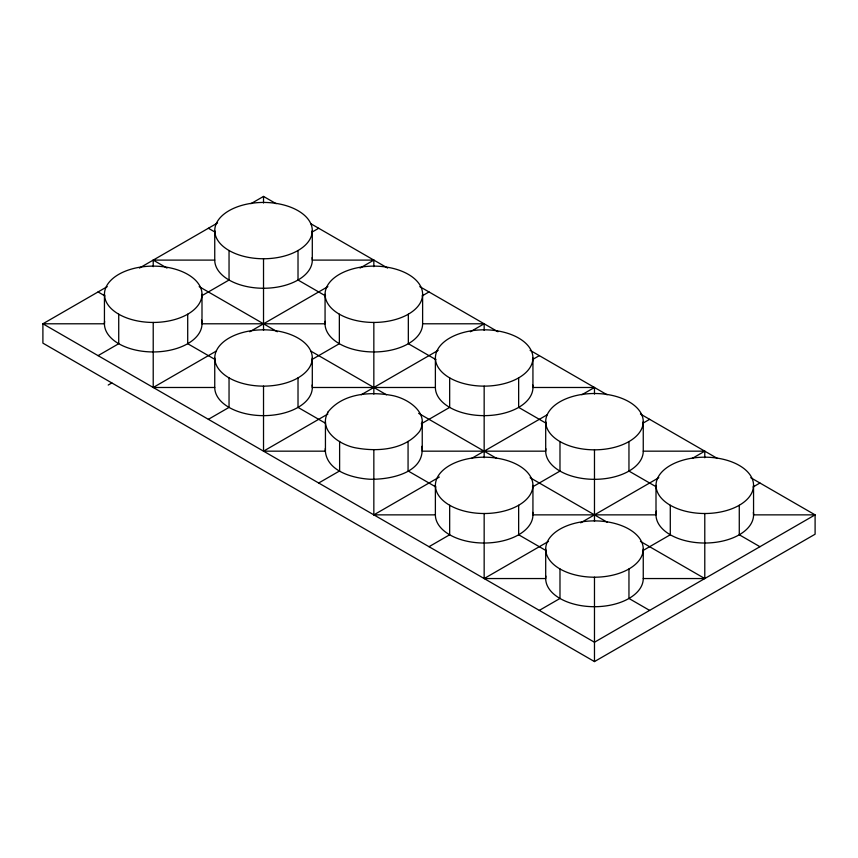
<?xml version="1.0" encoding="UTF-8"?>
<svg xmlns="http://www.w3.org/2000/svg" width="858" height="858" viewBox="0 0 858 858"><rect width="100%" height="100%" fill="white"/><g stroke="black" fill="none" stroke-linecap="round" stroke-linejoin="round"><path stroke-width="1.29" d="M107.25 286.636L42.9 323.788L42.9 343.136L594.476 661.582L815.1 534.212L815.1 514.864L750.75 477.702M139.425 268.061L217.567 222.951M250.89 203.711L263.524 196.418L276.169 203.711M98.059 355.641L118.726 343.704L118.726 314.2M201.48 295.924L229.043 280.019L229.043 250.504M311.797 232.239L318.683 228.26M108.226 385.038L111.851 382.947M153.217 322.447L153.217 387.484L216.42 350.997M249.742 331.756L327.874 286.636M360.049 268.061L373.841 260.103L373.841 266.677M208.376 419.326L229.043 407.389L229.043 377.885M311.797 359.609L339.35 343.704L339.35 314.2M422.115 295.924L429 291.945M263.524 386.132L263.524 451.169L327.874 414.017M361.207 394.777L438.191 350.332M470.366 331.756L484.159 323.788L484.159 330.373M318.683 483.011L339.618 470.935L339.618 441.42M421.289 423.777L449.667 407.389L449.667 377.885M532.421 359.609L539.317 355.641M373.841 449.603L373.841 514.864L439.339 477.048M471.514 458.472L547.361 414.682M581.831 394.777L594.476 387.484L594.476 394.058M429 546.707L449.667 534.77L449.667 505.265A48.777 28.164 0 0 1 471.535 458.151A48.777 28.164 0 0 1 531.274 492.642A48.777 28.164 0 0 1 449.667 505.265M532.421 486.99L559.984 471.085L559.984 441.58M642.739 423.305L649.624 419.326M484.159 513.513L484.159 578.549L548.509 541.398M580.684 522.822L658.826 477.702M692.149 458.472L704.783 451.169L704.783 457.754M539.317 610.392L559.984 598.466L559.984 568.951M642.739 550.686L670.291 534.77L670.291 505.265M753.056 486.99L759.941 483.011M153.217 266.677L153.217 260.103L214.747 260.103A48.777 28.164 0 0 0 265.648 288.234A48.777 28.164 0 0 0 312.119 257.657M373.841 260.103L312.301 260.103L312.301 230.598A48.777 28.164 0 0 0 239.135 206.21A48.777 28.164 0 0 0 239.135 254.987A48.777 28.164 0 0 0 312.301 230.598M325.246 321.342A48.777 28.164 0 0 0 371.718 351.93A48.777 28.164 0 0 0 422.619 323.788L484.159 323.788M153.217 387.484L214.747 387.484A48.777 28.164 0 0 0 265.648 415.615A48.777 28.164 0 0 0 312.119 385.027M532.754 385.027A48.777 28.164 0 0 1 486.282 415.615A48.777 28.164 0 0 1 435.381 387.484L312.301 387.484L312.301 357.979A48.777 28.164 0 0 0 239.135 333.59A48.777 28.164 0 0 0 239.135 382.357A48.777 28.164 0 0 0 312.301 357.979M594.476 387.484L532.936 387.484L532.936 357.979A48.777 28.164 0 0 0 459.77 333.59A48.777 28.164 0 0 0 459.77 382.357A48.777 28.164 0 0 0 532.936 357.979M263.524 451.169L325.439 451.169L325.439 421.664M545.881 448.723A48.777 28.164 0 0 0 592.352 479.3A48.777 28.164 0 0 0 643.253 451.169L704.783 451.169M373.841 514.864L435.381 514.864A48.777 28.164 0 0 0 486.282 542.996A48.777 28.164 0 0 0 532.754 512.408M484.159 578.549L545.699 578.549L545.699 549.045M545.881 576.104A48.777 28.164 0 0 0 592.352 606.681A48.777 28.164 0 0 0 643.253 578.549L704.783 578.549L704.783 513.513M310.639 223.616L387.634 268.061M419.809 286.636L497.951 331.756M530.126 350.332L607.11 394.777M640.433 414.017L717.427 458.472M208.376 228.26L215.261 232.239M325.579 295.924L298.016 280.019L298.016 250.504M435.885 359.609L408.333 343.704L408.333 314.2M546.203 423.305L518.65 407.389L518.65 377.885M656.52 486.99L628.957 471.085L628.957 441.58M759.941 546.707L739.274 534.77L739.274 505.265M153.217 260.103L166.999 268.061M199.174 286.636L277.316 331.756M310.639 350.997L386.486 394.777M418.661 413.352L496.793 458.472M530.126 477.702L607.11 522.157M640.433 541.398L704.783 578.549M98.059 291.945L104.944 295.924M215.261 359.609L187.709 343.704L187.709 314.2M325.3 423.144L298.016 407.389L298.016 377.885M435.885 486.99L408.065 470.935L408.065 441.42M546.203 550.686L518.65 534.77L518.65 505.265M649.624 610.392L628.957 598.466L628.957 568.951M421.9 446.342C425.461 473.069 389.35 479.901 369.476 479.214C351.662 478.035 325.032 470.559 325.257 448.648M753.56 485.349A48.777 28.164 0 0 1 680.394 509.738A48.777 28.164 0 0 1 680.394 460.961A48.777 28.164 0 0 1 753.56 485.349L753.56 514.864L815.1 514.864L594.476 642.234L42.9 323.788L104.44 323.788L104.44 294.283M656.005 485.349L656.005 514.864L532.936 514.864L532.936 485.349M643.253 421.664A48.777 28.164 0 0 1 570.087 446.053A48.777 28.164 0 0 1 570.087 397.275A48.777 28.164 0 0 1 643.253 421.664L643.253 451.169M643.253 549.045A48.777 28.164 0 0 1 570.087 573.434A48.777 28.164 0 0 1 570.087 524.656A48.777 28.164 0 0 1 643.253 549.045L643.253 578.549M594.476 449.828L594.476 521.439M594.476 577.198L594.476 661.582M545.699 421.664L545.699 451.169L422.243 451.169L422.243 421.664M484.159 386.132L484.159 457.754M435.381 357.979L435.381 387.484M435.381 485.349L435.381 514.864M422.619 294.283A48.777 28.164 0 0 1 349.453 318.672A48.777 28.164 0 0 1 349.453 269.895A48.777 28.164 0 0 1 422.619 294.283L422.619 323.788M373.841 322.447L373.841 394.101M325.064 294.283L325.064 323.788L201.995 323.788L201.995 294.283A48.777 28.164 0 0 0 128.829 269.895A48.777 28.164 0 0 0 128.829 318.672A48.777 28.164 0 0 0 201.995 294.283M263.524 196.418L263.524 202.992M263.524 258.751L263.524 330.373M214.747 230.598L214.747 260.103M214.747 357.979L214.747 387.484M753.378 512.408A48.777 28.164 0 0 1 703.721 543.017A48.777 28.164 0 0 1 656.424 511.186M201.576 320.12A48.777 28.164 0 0 1 154.279 351.941A48.777 28.164 0 0 1 104.622 321.342M328.046 411.969C317.417 430.78 340.819 445.699 357.046 448.101C378.593 451.855 405.083 449.656 419.637 431.359C430.266 412.548 406.864 397.629 390.637 395.227C369.101 391.473 342.599 393.661 328.046 411.969"/></g></svg>
